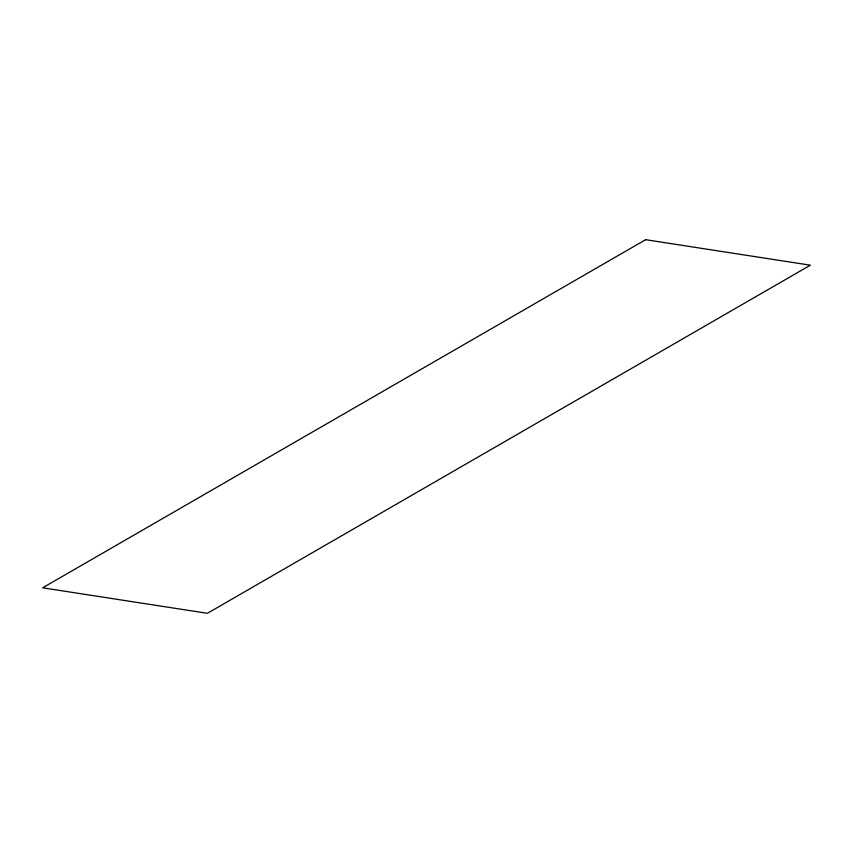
<?xml version="1.0" encoding="UTF-8"?>
<svg xmlns="http://www.w3.org/2000/svg" width="853" height="853" viewBox="0 0 853 853"><rect width="100%" height="100%" fill="white"/><g stroke="black" fill="none" stroke-linecap="round" stroke-linejoin="round"><path stroke-width="1.28" d="M645.614 239.693L42.65 587.813L207.386 613.307L810.35 265.187L645.614 239.693"/></g></svg>
